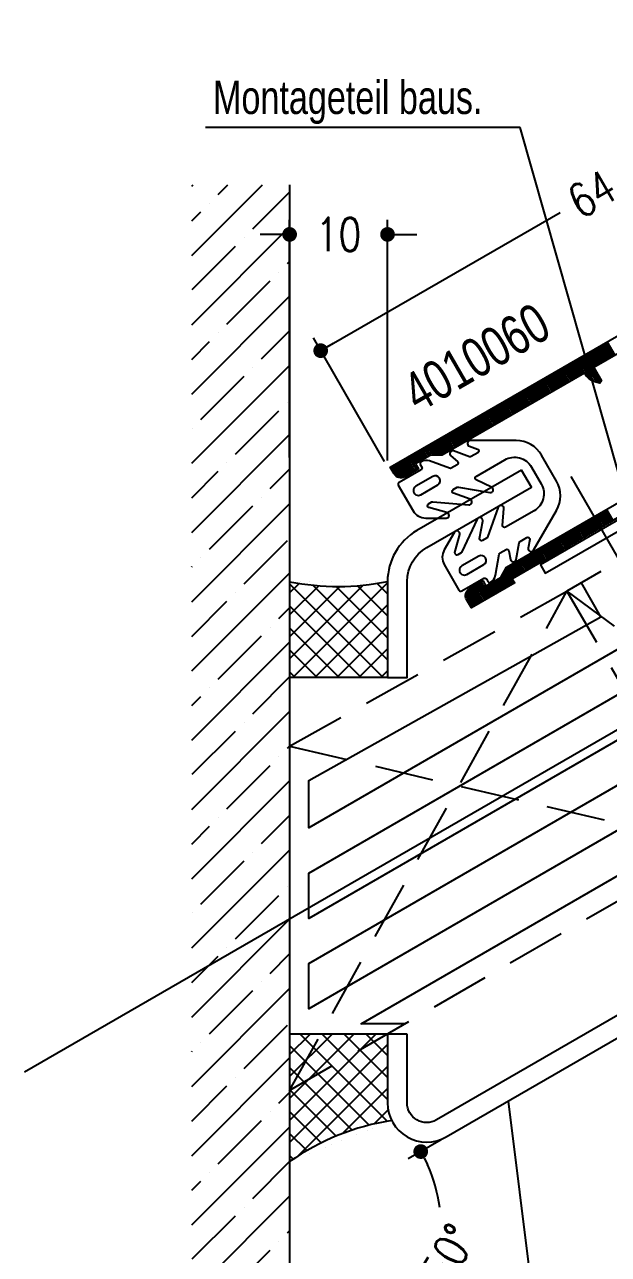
# Model space of a CAD drawing. Extents: x 11 to 197, y 22 to 262.
# Drawn here: x 105.4 to 135.3, y 199 to 261.7 of the extents above; entities that cross this region are included whole.
import ezdxf

# ---------------------------------------------------------------- set-up
doc = ezdxf.new("R2010")
doc.units = 0
doc.header["$LTSCALE"] = 6
for name, pattern in [('AUSGEZOGEN', [0]), ('CENTER', [50.8, 31.75, -6.35, 6.35, -6.35]), ('VERDECKT', [0.75, 0.5, -0.25])]:
    doc.linetypes.add(name, pattern=pattern)
doc.layers.get('0').update_dxf_attribs({"color": 4, "linetype": 'CONTINUOUS'})
doc.layers.get('Defpoints').update_dxf_attribs({"linetype": 'CONTINUOUS'})
for name, color, linetype in [('CENT_12', 40, 'CENTER'), ('CONST18', 3, 'AUSGEZOGEN'), ('CONST35', 7, 'CONTINUOUS'), ('HIDE_18', 3, 'VERDECKT'), ('KH_PAR', 7, 'CONTINUOUS'), ('KH_SCH', 7, 'CONTINUOUS'), ('TEXT', 7, 'CONTINUOUS')]:
    doc.layers.add(name, color=color, linetype=linetype)
doc.styles.add('SIM80S00', font='simplex.shx', dxfattribs={"width": 0.8})
doc.styles.add('SWISSCL', font='swisscl.ttf')
doc.dimstyles.new('BEM_DOC_2', dxfattribs={"dimscale": 0.5, "dimtxt": 3.4, "dimasz": 1.5, "dimexe": 1.5, "dimexo": 0.6, "dimgap": 1.5, "dimtad": 0, "dimlfac": 2, "dimdsep": 46, "dimtxsty": 'SIM80S00', "dimblk": 'PUNKT', "dimcen": 0, "dimclrd": 3, "dimclre": 3, "dimclrt": 3, "dimadec": 0, "dimazin": 0, "dimtfac": 0.7, "dimtofl": 0, "dimtmove": 2, "dimatfit": 3, "dimldrblk": 'PUNKT', "dimfxl": 1, "dimtolj": 1, "dimarcsym": 0})
pattern_1 = [(45, (-15.5023, 3.9657), (-0.561266, 0.561266), []), (135, (-15.5023, 3.9657), (-0.561266, -0.561266), [])]

# ---------------------------------------------------------------- blocks, each defined once
blk = doc.blocks.new('*X40')
for p, q in [((20.3, 218.29), (23.91, 221.9)), ((20.3, 221.825), (20.375, 221.9)), ((21.655, 221.413), (22.142, 221.9)), ((23.423, 219.645), (25.3, 221.522)), ((20.3, 220.058), (20.771, 220.529)), ((21.213, 220.971), (21.213, 220.971)), ((20.3, 214.754), (25.3, 219.754)), ((22.981, 219.203), (22.981, 219.203)), ((20.329, 216.551), (22.539, 218.761)), ((25.191, 217.877), (25.3, 217.987)), ((24.749, 217.435), (24.749, 217.435)), ((22.097, 214.784), (24.307, 216.993)), ((20.3, 211.219), (25.3, 216.219)), ((21.655, 214.342), (21.655, 214.342)), ((23.865, 213.016), (25.3, 214.451)), ((20.3, 212.987), (21.213, 213.9)), ((20.3, 207.683), (25.3, 212.683)), ((23.423, 212.574), (23.423, 212.574)), ((20.771, 209.922), (22.981, 212.132)), ((22.539, 208.155), (24.749, 210.364)), ((25.191, 210.806), (25.191, 210.806)), ((20.3, 204.148), (25.3, 209.148)), ((20.329, 209.48), (20.329, 209.48)), ((20.3, 205.916), (21.655, 207.271)), ((22.097, 207.713), (22.097, 207.713)), ((24.307, 206.387), (25.3, 207.38)), ((20.3, 200.612), (25.3, 205.612)), ((21.213, 203.293), (23.423, 205.503)), ((23.865, 205.945), (23.865, 205.945)), ((22.981, 201.525), (25.191, 203.735)), ((20.771, 202.851), (20.771, 202.851)), ((20.3, 202.38), (20.329, 202.409)), ((20.3, 197.077), (25.3, 202.077)), ((22.539, 201.083), (22.539, 201.083)), ((20.3, 198.844), (22.097, 200.642)), ((24.749, 199.758), (25.3, 200.309)), ((24.307, 199.316), (24.307, 199.316)), ((20.3, 193.541), (25.3, 198.541)), ((21.655, 196.664), (23.865, 198.874)), ((23.423, 194.896), (25.3, 196.773)), ((21.213, 196.222), (21.213, 196.222)), ((20.3, 195.309), (20.771, 195.78)), ((20.3, 190.006), (25.3, 195.006)), ((22.981, 194.454), (22.981, 194.454)), ((20.329, 191.803), (22.539, 194.012)), ((25.191, 193.129), (25.3, 193.238)), ((22.097, 190.035), (24.307, 192.245)), ((24.749, 192.687), (24.749, 192.687)), ((20.3, 186.47), (25.3, 191.47)), ((23.865, 188.267), (25.3, 189.702)), ((20.3, 188.238), (21.213, 189.151)), ((21.655, 189.593), (21.655, 189.593)), ((20.3, 182.935), (25.3, 187.935)), ((23.423, 187.825), (23.423, 187.825)), ((20.771, 185.174), (22.981, 187.383)), ((25.191, 186.057), (25.191, 186.057)), ((22.539, 183.406), (24.749, 185.616)), ((20.329, 184.732), (20.329, 184.732)), ((20.3, 179.399), (25.3, 184.399)), ((22.097, 182.964), (22.097, 182.964)), ((20.3, 181.167), (21.655, 182.522)), ((24.307, 181.638), (25.3, 182.631)), ((20.3, 175.863), (25.3, 180.863)), ((23.865, 181.196), (23.865, 181.196)), ((21.213, 178.544), (23.423, 180.754)), ((22.981, 176.777), (25.191, 178.986)), ((20.771, 178.103), (20.771, 178.103)), ((20.3, 177.631), (20.329, 177.661)), ((20.3, 172.328), (25.3, 177.328)), ((20.3, 174.096), (22.097, 175.893)), ((22.539, 176.335), (22.539, 176.335)), ((24.749, 175.009), (25.3, 175.56)), ((21.655, 171.915), (23.865, 174.125)), ((24.307, 174.567), (24.307, 174.567)), ((20.3, 168.792), (25.3, 173.792)), ((21.213, 171.473), (21.213, 171.473)), ((23.423, 170.148), (25.3, 172.025)), ((20.3, 170.56), (20.771, 171.031)), ((20.3, 165.257), (25.3, 170.257)), ((22.981, 169.706), (22.981, 169.706)), ((20.329, 167.054), (22.539, 169.264)), ((25.191, 168.38), (25.3, 168.489)), ((24.749, 167.938), (24.749, 167.938)), ((22.097, 165.286), (24.307, 167.496))]:
    blk.add_line(p, q)
blk = doc.blocks.new('wi4010060')
for points in [[(9.4, 12.7, -0.414214), (11.4, 10.7), (11.4, 7.32, -0.606815), (11.09, 7.16), (9.67, 8.15, 0.876976), (9.27, 7.71), (11.35, 5.22, -0.176327), (11.4, 5.1), (11.4, 4.63, -0.63707), (11.07, 4.47), (9.69, 5.63, 0.876976), (9.25, 5.23), (11.36, 2.22, -0.153915), (11.4, 2.1), (11.4, 1.71, -0.668179), (11.06, 1.57), (9.71, 2.91, 0.876976), (9.24, 2.55), (10.28, 0.75, 0.267949), (11.58, 0), (14.6, 0, 0.414214), (14.8, 0.2), (14.8, 2.8, -0.414214), (15, 3), (15.3, 3, 0.414214), (15.5, 3.2), (15.5, 3.23, 0.221695), (15.14, 4), (13.47, 5.4, -0.221695), (13.4, 5.56), (13.4, 6.24, -0.520567), (13.67, 6.43), (14.5, 6.13, 0.8391), (14.79, 6.64), (13.47, 7.76, -0.220543), (13.4, 7.91), (13.4, 8.69, -0.63707), (13.73, 8.84), (14.41, 8.27, 0.8391), (14.86, 8.65), (12.52, 12.7, 0.267949), (9.92, 14.2), (6.88, 14.2, 0.267949), (4.28, 12.7), (1.94, 8.65, 0.8391), (2.39, 8.27), (3.07, 8.84, -0.63707), (3.4, 8.69), (3.4, 7.91, -0.220543), (3.33, 7.76), (2.01, 6.64, 0.8391), (2.3, 6.13), (3.13, 6.43, -0.520567), (3.4, 6.24), (3.4, 5.56, -0.221695), (3.33, 5.4), (1.66, 4, 0.221695), (1.3, 3.23), (1.3, 3.2, 0.414214), (1.5, 3), (1.8, 3, -0.414214), (2, 2.8), (2, 0.2, 0.414214), (2.2, 0), (5.22, 0, 0.267949), (6.52, 0.75), (7.56, 2.55, 0.876976), (7.09, 2.91), (5.74, 1.57, -0.668179), (5.4, 1.71), (5.4, 2.1, -0.153915), (5.44, 2.22), (7.55, 5.23, 0.876976), (7.11, 5.63), (5.73, 4.47, -0.63707), (5.4, 4.63), (5.4, 5.1, -0.176327), (5.45, 5.22), (7.53, 7.71, 0.876976), (7.13, 8.15), (5.71, 7.16, -0.606815), (5.4, 7.32), (5.4, 10.7, -0.414214), (7.4, 12.7), (9.4, 12.7)], [(4.2, 3.5, 1), (3.2, 3.5), (3.2, 1.5, 1), (4.2, 1.5), (4.2, 3.5)], [(12.6, 1.5, 1), (13.6, 1.5), (13.6, 3.5, 1), (12.6, 3.5), (12.6, 1.5)]]:
    blk.add_lwpolyline(points, format="xyb", close=True)
blk = doc.blocks.new('PUNKT')
at = {"color": 0, "linetype": 'CONTINUOUS'}
blk.add_line((-0.5, 0), (-1, 0), dxfattribs=at)
at = {"color": 0, "linetype": 'CONTINUOUS', "const_width": 0.5}
blk.add_lwpolyline([(-0.25, 0, 1), (0.25, 0, 1)], format="xyb", close=True, dxfattribs=at)
blk = doc.blocks.new('*D47')
at = {"layer": 'CONST35', "color": 3, "lineweight": -2, "transparency": 16777216}
blk.add_line((126.713, 204.805), (125.02, 203.828), dxfattribs=at)
for start, end in [(7.52568, 24.4405), (275.5595, 292.47432)]:
    blk.add_arc((118.973, 200.336), 7.732, start, end, dxfattribs=at)
at = {"layer": 'Defpoints', "color": 0, "transparency": 16777216}
for p in [(118.973, 253.566), (144.601, 215.133), (126.973, 204.955), (123.943, 194.413), (118.973, 190.566)]:
    blk.add_point(p, dxfattribs=at)
at = {"layer": 'CONST35', "color": 3, "lineweight": -2, "transparency": 16777216, "xscale": 0.75, "yscale": 0.75, "zscale": 0.75}
for p, rotation in [((125.669, 204.203), 117.2202488189753), ((118.973, 192.604), 182.7797511810244)]:
    blk.add_blockref('PUNKT', p, dxfattribs=dict(at, rotation=rotation))
at = {"layer": 'CONST35', "color": 3, "transparency": 16777216, "insert": (125.669, 196.47), "char_height": 1.7, "attachment_point": 5, "rotation": 60, "style": 'SIM80S00'}
blk.add_mtext('\\A1;90°-150°', dxfattribs=at)
blk = doc.blocks.new('*D48')
at = {"layer": 'CONST35', "color": 3, "lineweight": -2, "transparency": 16777216}
for p, q in [((118.973, 239.649), (118.973, 251.784)), ((123.973, 239.486), (123.973, 251.784)), ((118.223, 251.034), (117.473, 251.034)), ((124.723, 251.034), (125.473, 251.034))]:
    blk.add_line(p, q, dxfattribs=at)
at = {"layer": 'Defpoints', "color": 0, "transparency": 16777216}
for p in [(118.973, 251.034), (118.973, 239.349), (123.973, 239.186)]:
    blk.add_point(p, dxfattribs=at)
at = {"layer": 'CONST35', "color": 3, "lineweight": -2, "transparency": 16777216, "xscale": 0.75, "yscale": 0.75, "zscale": 0.75}
blk.add_blockref('PUNKT', (118.973, 251.034), dxfattribs=at)
at = {"layer": 'CONST35', "color": 3, "lineweight": -2, "transparency": 16777216, "xscale": 0.75, "yscale": 0.75, "zscale": 0.75, "rotation": 180}
blk.add_blockref('PUNKT', (123.973, 251.034), dxfattribs=at)
at = {"layer": 'CONST35', "color": 3, "transparency": 16777216, "insert": (121.473, 251.034), "char_height": 1.7, "attachment_point": 5, "style": 'SIM80S00'}
blk.add_mtext('\\A1;10', dxfattribs=at)
blk = doc.blocks.new('*D52')
at = {"layer": 'CONST35', "color": 3, "lineweight": -2, "transparency": 16777216}
for p, q in [((151.536, 255.446), (147.897, 261.747)), ((147.623, 260.723), (136.047, 254.04)), ((121.209, 245.473), (132.785, 252.156)), ((123.823, 239.446), (120.185, 245.747))]:
    blk.add_line(p, q, dxfattribs=at)
at = {"layer": 'Defpoints', "color": 0, "transparency": 16777216}
for p in [(148.272, 261.098), (151.686, 255.186), (123.973, 239.186)]:
    blk.add_point(p, dxfattribs=at)
at = {"layer": 'CONST35', "color": 3, "lineweight": -2, "transparency": 16777216, "xscale": 0.75, "yscale": 0.75, "zscale": 0.75}
for p, rotation in [((148.272, 261.098), 29.99995870209921), ((120.56, 245.098), 209.9999587020992)]:
    blk.add_blockref('PUNKT', p, dxfattribs=dict(at, rotation=rotation))
at = {"layer": 'CONST35', "color": 3, "transparency": 16777216, "insert": (134.416, 253.098), "char_height": 1.7, "attachment_point": 5, "rotation": 29.99996, "style": 'SIM80S00'}
blk.add_mtext('\\A1;64', dxfattribs=at)
blk = doc.blocks.new('*X36')
at = {"color": 0}
for p, q in [((68.2, 25.8), (69.8, 25.8)), ((68.2, 25.6), (69.8, 25.6)), ((68.2, 25.4), (69.8, 25.4)), ((68.2, 25.2), (69.8, 25.2)), ((68.2, 25), (69.8, 25)), ((68.2, 24.8), (69.8, 24.8)), ((68.2, 24.6), (69.8, 24.6)), ((68.2, 24.4), (69.8, 24.4)), ((68.2, 24.2), (69.8, 24.2)), ((68.2, 24), (69.8, 24)), ((66.56, 23), (69.8, 23)), ((66.59, 23.2), (69.8, 23.2)), ((66.76, 22.8), (69.8, 22.8)), ((68.2, 23.8), (69.8, 23.8)), ((68.2, 23.6), (69.8, 23.6)), ((68.2, 23.4), (69.8, 23.4)), ((66.97, 22.6), (69.8, 22.6)), ((67.28, 22.4), (69.8, 22.4)), ((68.2, 22.2), (69.8, 22.2)), ((68.2, 22), (69.8, 22)), ((68.2, 21.8), (69.8, 21.8)), ((68.2, 21.6), (69.8, 21.6)), ((68.2, 21.4), (69.8, 21.4)), ((68.2, 21.2), (69.8, 21.2)), ((68.2, 21), (69.8, 21)), ((68.2, 20.8), (69.8, 20.8)), ((68.2, 20.6), (69.8, 20.6)), ((68.2, 20.4), (69.8, 20.4)), ((68.2, 20.2), (69.8, 20.2)), ((68.2, 20), (69.8, 20)), ((68.2, 19.8), (69.8, 19.8)), ((68.2, 19.6), (69.8, 19.6)), ((68.2, 19.4), (69.8, 19.4)), ((68.2, 19.2), (69.8, 19.2)), ((68.2, 19), (69.8, 19)), ((68.2, 18.8), (69.8, 18.8)), ((68.2, 18.6), (69.8, 18.6)), ((68.2, 18.4), (69.8, 18.4)), ((68.2, 18.2), (69.8, 18.2)), ((68.2, 18), (69.8, 18)), ((68.2, 17.8), (69.8, 17.8)), ((68.2, 17.6), (69.8, 17.6)), ((53.7, 17.2), (55, 17.2)), ((53.7, 17), (55, 17)), ((53.7, 16.8), (55, 16.8)), ((53.7, 16.6), (55, 16.6)), ((53.7, 16.4), (55, 16.4)), ((68.2, 17.4), (69.8, 17.4)), ((68.2, 17.2), (69.8, 17.2)), ((68.2, 17), (69.8, 17)), ((68.2, 16.8), (69.8, 16.8)), ((68.2, 16.6), (69.8, 16.6)), ((68.2, 16.4), (69.8, 16.4)), ((53.7, 16.2), (55, 16.2)), ((53.7, 16), (55, 16)), ((53.7, 15.8), (55, 15.8)), ((53.7, 15.6), (55, 15.6)), ((53.7, 15.4), (55, 15.4)), ((53.7, 15.2), (55, 15.2)), ((68.2, 16.2), (69.8, 16.2)), ((68.2, 16), (69.8, 16)), ((68.2, 15.8), (69.8, 15.8)), ((68.2, 15.6), (69.8, 15.6)), ((68.2, 15.4), (69.8, 15.4)), ((68.2, 15.2), (69.8, 15.2)), ((53.7, 15), (55, 15)), ((53.7, 14.8), (55, 14.8)), ((53.7, 14.6), (55, 14.6)), ((53.7, 14.4), (55, 14.4)), ((53.7, 14.2), (55, 14.2)), ((53.7, 14), (55, 14)), ((68.2, 15), (69.8, 15)), ((68.2, 14.8), (69.8, 14.8)), ((68.2, 14.6), (69.8, 14.6)), ((68.2, 14.4), (69.8, 14.4)), ((68.2, 14.2), (69.8, 14.2)), ((68.2, 14), (69.8, 14)), ((53.7, 13.8), (55, 13.8)), ((53.7, 13.6), (55, 13.6)), ((53.7, 13.4), (55, 13.4)), ((53.7, 13.2), (55, 13.2)), ((53.7, 13), (55, 13)), ((53.7, 12.8), (55, 12.8)), ((53.7, 12.6), (55, 12.6)), ((68.2, 13.8), (69.8, 13.8)), ((68.2, 13.6), (69.8, 13.6)), ((68.2, 13.4), (69.8, 13.4)), ((68.2, 13.2), (69.8, 13.2)), ((68.2, 13), (69.8, 13)), ((68.2, 12.8), (69.8, 12.8)), ((68.2, 12.6), (69.8, 12.6)), ((53.7, 12.4), (55, 12.4)), ((53.7, 12.2), (55, 12.2)), ((53.7, 12), (55, 12)), ((53.7, 11.8), (55, 11.8)), ((53.7, 11.6), (55, 11.6)), ((53.7, 11.4), (55, 11.4)), ((68.2, 12.4), (69.8, 12.4)), ((68.2, 12.2), (69.8, 12.2)), ((68.2, 12), (69.8, 12)), ((68.2, 11.8), (69.8, 11.8)), ((68.2, 11.6), (69.8, 11.6)), ((68.2, 11.4), (69.8, 11.4)), ((53.7, 11.2), (55, 11.2)), ((53.7, 11), (55, 11)), ((53.7, 10.8), (55, 10.8)), ((53.7, 10.6), (55, 10.6)), ((53.7, 10.4), (55, 10.4)), ((53.7, 10.2), (55, 10.2)), ((68.2, 11.2), (69.8, 11.2)), ((68.2, 11), (69.8, 11)), ((68.2, 10.8), (69.8, 10.8)), ((68.2, 10.6), (69.8, 10.6)), ((68.2, 10.4), (69.8, 10.4)), ((68.2, 10.2), (69.8, 10.2)), ((53.7, 10), (55, 10)), ((53.7, 9.8), (55, 9.8)), ((53.7, 9.6), (55, 9.6)), ((53.7, 9.4), (55, 9.4)), ((53.7, 9.2), (55, 9.2)), ((53.7, 9), (55, 9)), ((53.7, 8.8), (55, 8.8)), ((68.2, 10), (69.8, 10)), ((68.2, 9.8), (69.8, 9.8)), ((68.2, 9.6), (69.8, 9.6)), ((68.2, 9.4), (69.8, 9.4)), ((68.2, 9.2), (69.8, 9.2)), ((68.2, 9), (69.8, 9)), ((68.2, 8.8), (69.8, 8.8)), ((53.7, 8.6), (55, 8.6)), ((53.7, 8.4), (55, 8.4)), ((53.7, 8.2), (55, 8.2)), ((53.7, 8), (55, 8)), ((53.7, 7.8), (55, 7.8)), ((53.7, 7.6), (55, 7.6)), ((68.2, 8.6), (69.8, 8.6)), ((68.2, 8.4), (69.8, 8.4)), ((68.2, 8.2), (69.8, 8.2)), ((68.2, 8), (69.8, 8)), ((68.2, 7.8), (69.8, 7.8)), ((68.2, 7.6), (69.8, 7.6)), ((53.7, 7.4), (55, 7.4)), ((53.7, 7.2), (55, 7.2)), ((53.7, 7), (55, 7)), ((53.7, 6.8), (55, 6.8)), ((53.7, 6.6), (55, 6.6)), ((53.7, 6.4), (55, 6.4)), ((68.2, 7.4), (69.8, 7.4)), ((68.2, 7.2), (69.8, 7.2)), ((68.2, 7), (69.8, 7)), ((68.2, 6.8), (69.8, 6.8)), ((68.2, 6.6), (69.8, 6.6)), ((68.2, 6.4), (69.8, 6.4)), ((53.2, 5.2), (54.89, 5.2)), ((53.7, 6.2), (55, 6.2)), ((53.7, 6), (55, 6)), ((53.7, 5.8), (55, 5.8)), ((53.7, 5.6), (55, 5.6)), ((53.7, 5.4), (55, 5.4)), ((68.2, 6.2), (69.8, 6.2)), ((68.2, 6), (69.8, 6)), ((68.2, 5.8), (69.8, 5.8)), ((68.2, 5.6), (69.8, 5.6)), ((68.2, 5.4), (69.8, 5.4)), ((68.31, 5.2), (69.8, 5.2)), ((53.2, 5), (54.77, 5)), ((53.2, 4.8), (54.66, 4.8)), ((53.2, 4.6), (54.54, 4.6)), ((53.2, 4.4), (54.43, 4.4)), ((53.2, 4.2), (54.4, 4.2)), ((53.2, 4), (54.4, 4)), ((53.2, 3.8), (54.4, 3.8)), ((68.43, 5), (69.8, 5)), ((68.54, 4.8), (69.8, 4.8)), ((68.66, 4.6), (69.8, 4.6)), ((68.77, 4.4), (69.8, 4.4)), ((68.8, 4.2), (69.8, 4.2)), ((68.8, 4), (69.8, 4)), ((68.8, 3.8), (69.8, 3.8)), ((53.2, 3.6), (54.4, 3.6)), ((53.2, 3.4), (54.4, 3.4)), ((53.2, 3.2), (54.4, 3.2)), ((53.2, 3), (54.4, 3)), ((53.2, 2.8), (54.4, 2.8)), ((53.2, 2.6), (54.4, 2.6)), ((68.8, 3.6), (69.8, 3.6)), ((68.8, 3.4), (69.8, 3.4)), ((68.8, 3.2), (69.8, 3.2)), ((68.8, 3), (69.8, 3)), ((68.8, 2.8), (69.8, 2.8)), ((68.8, 2.6), (69.8, 2.6)), ((53.2, 2.4), (55, 2.4)), ((53.2, 2.2), (55, 2.2)), ((53.2, 2), (55, 2)), ((53.2, 1.8), (55, 1.8)), ((53.2, 1.6), (55, 1.6)), ((53.2, 1.4), (55, 1.4)), ((68.2, 2.4), (69.8, 2.4)), ((68.2, 2.2), (69.8, 2.2)), ((68.2, 2), (69.8, 2)), ((68.2, 1.8), (69.8, 1.8)), ((68.2, 1.6), (69.8, 1.6)), ((68.2, 1.4), (69.8, 1.4)), ((53.2, 1.2), (55, 1.2)), ((53.2, 1), (55, 1)), ((53.2, 0.8), (54.97, 0.8)), ((53.2, 0.6), (54.89, 0.6)), ((53.2, 0.4), (54.73, 0.4)), ((68.2, 1.2), (69.8, 1.2)), ((68.2, 1), (69.8, 1)), ((68.23, 0.8), (69.8, 0.8)), ((68.31, 0.6), (69.8, 0.6)), ((68.47, 0.4), (69.8, 0.4))]:
    blk.add_line(p, q, dxfattribs=at)
blk = doc.blocks.new('B-LL132345')
at = {"layer": 'KH_PAR'}
for points in [[(53.7, 22.2), (53.7, 5.3), (53.2, 5.3), (53.2, 0.2), (54.2, 0.2, 0.414214), (55, 1), (55, 2.6), (54.4, 2.6), (54.4, 4.35), (55, 5.39), (55, 22.2, 0.414214)], [(68.2, 26.7), (68.2, 23.3), (66.63, 23.3), (66.52, 23.03), (66.83, 22.73, 0.212794), (68.2, 22.2), (68.2, 5.39), (68.8, 4.35), (68.8, 2.6), (68.2, 2.6), (68.2, 1, 0.414214), (69, 0.2), (69.8, 0.2), (69.8, 63.8)]]:
    blk.add_lwpolyline(points, format="xyb", dxfattribs=at)
at = {"layer": 'KH_SCH'}
blk.add_blockref('*X36', (0, 0), dxfattribs=at)

msp = doc.modelspace()

# ---------------------------------------------------------------- hatches: boundary and pattern name
at = {"layer": 'CONST18'}
h = msp.add_hatch(dxfattribs=at)
h.set_pattern_fill('ANSI37', color=256, scale=0.25, style=0)
h.set_pattern_definition(pattern_1)
edge = h.paths.add_edge_path()
edge.add_line((123.9729, 228.4095), (123.9729, 233.313))
edge.add_arc((121.4375, 245.9008), 12.8407, 258.933962, 281.387735, ccw=False)
edge.add_line((118.9729, 233.2989), (118.9729, 228.4095))
edge.add_line((118.9729, 228.4095), (123.9729, 228.4095))
h = msp.add_hatch(dxfattribs=at)
h.set_pattern_fill('ANSI37', color=256, scale=0.25, style=0)
h.set_pattern_definition(pattern_1)
edge = h.paths.add_edge_path()
edge.add_arc((125.9729, 206.6872), 2, 180, 206.659582, ccw=False)
edge.add_line((123.9729, 206.6872), (123.9729, 210.2029))
edge.add_line((123.9729, 210.2029), (118.9729, 210.2029))
edge.add_line((118.9729, 210.2029), (118.9729, 203.6909))
edge.add_arc((126.1139, 193.4789), 12.461, 98.902471, 124.964373, ccw=False)

# ---------------------------------------------------------------- linework, layer by layer
at = {"layer": 'CENT_12', "ltscale": 0.5}
msp.add_line((136.7518, 232.775), (133.3469, 238.6723), dxfattribs=at)
at = {"layer": 'CENT_12'}
msp.add_line((105.4397, 208.2784), (149.407, 233.663), dxfattribs=at)
at = {"layer": 'CONST18'}
for p, q in [((130.7456, 256.4999), (114.6764, 256.4999)), ((136.4093, 236.5744), (130.7456, 256.4999)), ((130.1273, 206.7764), (131.9739, 192.0168))]:
    msp.add_line(p, q, dxfattribs=at)
at = {"layer": 'CONST35'}
for p, q in [((123.9729, 228.4095), (118.9729, 228.4095)), ((123.9729, 210.2029), (118.9729, 210.2029))]:
    msp.add_line(p, q, dxfattribs=at)
for points in [[(118.9729, 253.5662), (118.9729, 190.5662), (107.6729, 190.5662)], [(124.8832, 210.7285), (122.6214, 210.7285), (140.8079, 221.2285), (139.8079, 222.9605), (119.9473, 211.494), (119.9473, 213.8034), (138.8079, 224.6926), (137.8079, 226.4246), (119.9473, 216.1128), (119.9473, 218.4222), (136.8079, 228.1567), (135.8079, 229.8887), (119.9473, 220.7316), (119.9473, 223.1575), (134.8733, 231.5076), (133.8734, 233.2394)]]:
    msp.add_lwpolyline(points, dxfattribs=at)
for points in [[(130.8219, 238.9993), (125.4729, 235.911, 0.2679492), (123.9729, 233.313), (123.9729, 228.4095), (124.9729, 228.4095), (124.9729, 233.313, -0.2679492), (125.9729, 235.045), (131.3219, 238.1333)], [(139.0237, 236.6171, 0.4142136), (136.9746, 237.1662), (131.7785, 234.1662), (132.0285, 233.7332), (137.2246, 236.7332, -0.4142136), (138.5907, 236.3671), (146.3407, 222.9437), (146.7737, 223.1937)], [(124.9729, 210.2029), (123.9729, 210.2029), (123.9729, 206.6872, 0.5773503), (126.9729, 204.9552), (144.6012, 215.1329), (144.1012, 215.9989), (126.4729, 205.8212, -0.5773503), (124.9729, 206.6872)]]:
    msp.add_lwpolyline(points, format="xyb", close=True, dxfattribs=at)
for centre, radius, start, end in [((121.4375, 245.9008), 12.8407, 258.933962, 281.387735), ((126.1139, 193.4789), 12.461, 98.902471, 124.964373)]:
    msp.add_arc(centre, radius, start, end, dxfattribs=at)
at = {"layer": 'HIDE_18'}
for p, q in [((118.9729, 207.3161), (133.1365, 232.814)), ((118.9729, 224.9041), (133.1365, 232.814)), ((133.1365, 232.814), (146.2657, 223.0736)), ((118.9729, 224.9041), (140.6365, 219.8236)), ((140.6365, 219.8236), (118.9729, 207.3161))]:
    msp.add_line(p, q, dxfattribs=at)
msp.add_lwpolyline([(133.1365, 232.814), (140.6365, 219.8236), (146.2657, 223.0736), (138.7657, 236.064)], close=True, dxfattribs=at)

# ---------------------------------------------------------------- block references
at = {"xscale": -0.4999999999999918, "yscale": 0.5000000000000036, "zscale": 0.5, "rotation": 300.0000000000005}
msp.add_blockref('B-LL132345', (141.4729, 208.875), dxfattribs=at)
at = {"layer": 'CONST18', "xscale": 0.500000000000001, "yscale": 0.500000000000001, "zscale": 0.500000000000001, "rotation": 299.9999999999999}
msp.add_blockref('wi4010060', (123.9729, 239.1859), dxfattribs=at)
at = {"layer": 'CONST35'}
msp.add_blockref('*X40', (93.6729, 31.6662), dxfattribs=at)

# ---------------------------------------------------------------- texts
at = {"layer": 'TEXT', "color": 1, "linetype": 'Continuous', "style": 'SWISSCL'}
msp.add_text('Montageteil baus. ', height=1.7, dxfattribs=at).set_placement((115.0618, 257.1826))
msp.add_text('4010060', height=2, rotation=30, dxfattribs=at).set_placement((125.5471, 241.8987))

# ---------------------------------------------------------------- dimensions: what is measured, and where the dimension line sits
at = {"layer": 'CONST35'}
dim = msp.add_aligned_dim(p1=(123.9729, 239.1859), p2=(151.6857, 255.1859), distance=6.8267, dimstyle='BEM_DOC_2', dxfattribs=at)
dim.commit()
dim.dimension.update_dxf_attribs({"geometry": '*D52', "text_midpoint": (134.416, 253.098)})
dim = msp.add_angular_dim_2l(base=(123.9432, 194.413), line1=((118.9729, 253.5662), (118.9729, 190.5662)), line2=((126.9729, 204.9552), (144.6012, 215.1329)), text='90°-150°', dimstyle='BEM_DOC_2', dxfattribs=at)
dim.commit()
dim.dimension.update_dxf_attribs({"geometry": '*D47', "text_midpoint": (125.6694, 196.4701), "dimtype": 162})
dim = msp.add_linear_dim(base=(118.9729, 251.0343), p1=(123.9729, 239.1859), p2=(118.9729, 239.349), dimstyle='BEM_DOC_2', dxfattribs=at)
dim.commit()
dim.dimension.update_dxf_attribs({"geometry": '*D48', "text_midpoint": (121.4729, 251.0343)})

doc.saveas('drawing.dxf')
